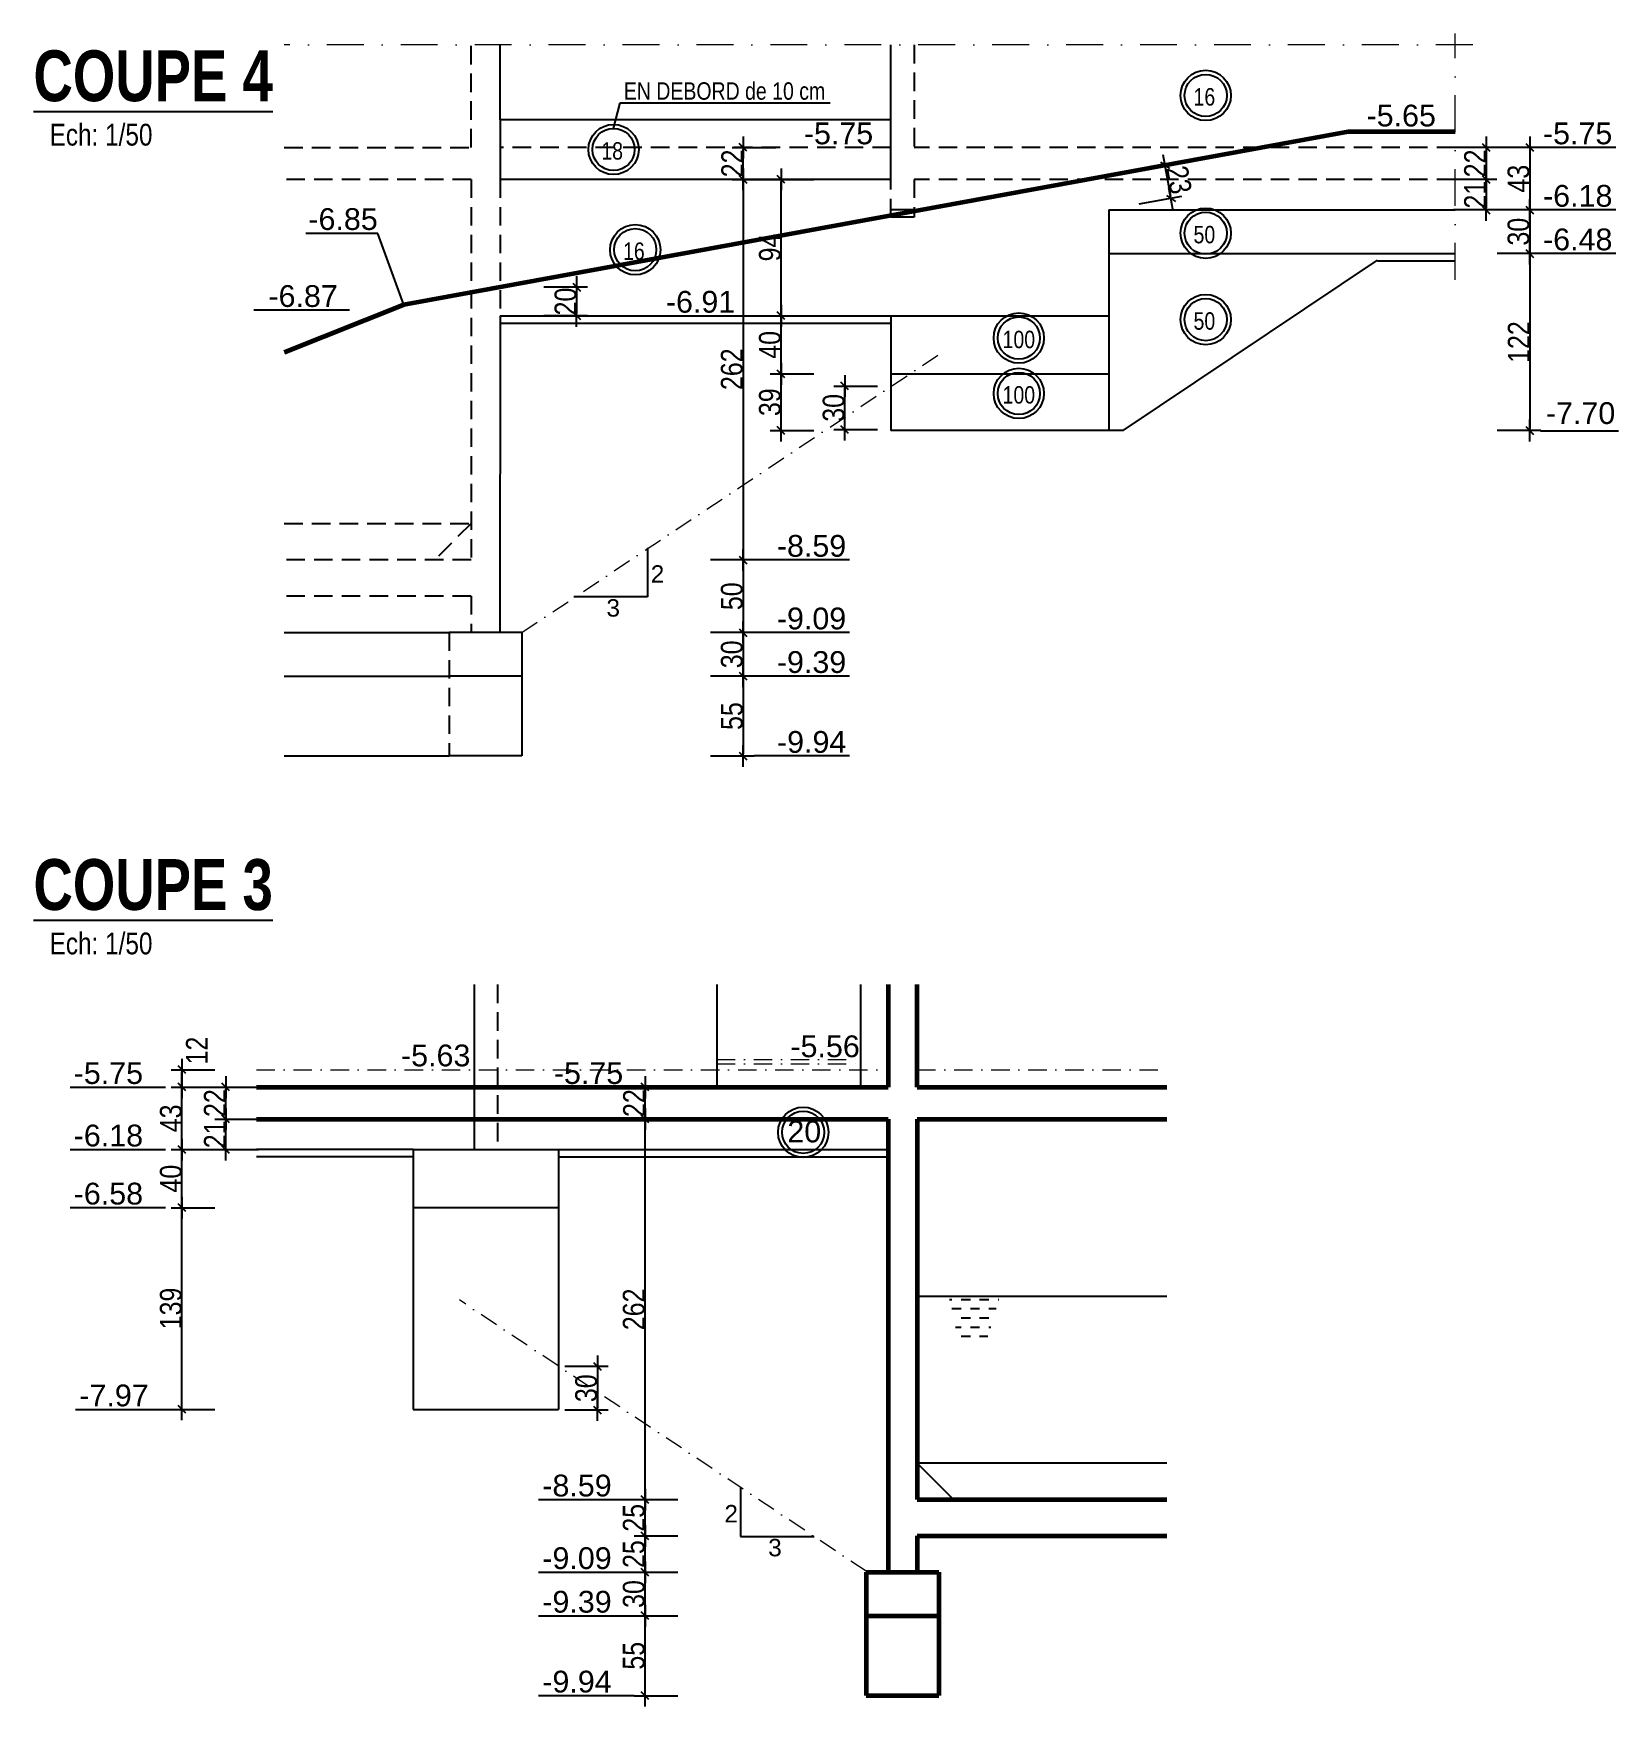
# Model space of a CAD drawing. Header units: centimetres. Extents: x 16433 to 114398, y -50094 to -12305.
# Drawn here: x 44512 to 45603, y -35105 to -33953 of the extents above; entities that cross this region are included whole.
import ezdxf
from ezdxf.enums import TextEntityAlignment as Align

# ---------------------------------------------------------------- set-up
doc = ezdxf.new("R2010")
doc.units = ezdxf.units.CM
doc.header["$LTSCALE"] = 0.5
doc.linetypes.add('CACHEX2', pattern=[19.05, 12.7, -6.35])
doc.linetypes.add('TIRETPTX2', pattern=[50.8, 25.4, -12.7, 0, -12.7])
doc.layers.get('DEFPOINTS').update_dxf_attribs({"linetype": 'CONTINUOUS'})
for name, color, linetype in [('01_cote_gen', 4, 'CONTINUOUS'), ('01_linteaux', 2, 'CONTINUOUS'), ('01_poch_BN', 9, 'CONTINUOUS'), ('01_texte', 230, 'CONTINUOUS'), ('AA_COTES', 2, 'CONTINUOUS')]:
    doc.layers.add(name, color=color, linetype=linetype)
doc.layers.add('01_murs_coup', color=5, linetype='CONTINUOUS', lineweight=60)
doc.layers.add('01_tram_axes', color=2, linetype='TIRETPTX2', lineweight=9)
doc.styles.add('ARIAL', font='arial.ttf')
doc.styles.add('impact', font='impact.ttf')
doc.styles.add('MATTE_TXT', font='arial.ttf')
doc.styles.add('STYLE2', font='ARIALN.TTF')
doc.dimstyles.new('JB50', dxfattribs={"dimscale": 0.1, "dimtxt": 150, "dimasz": 15, "dimexe": 0.1, "dimexo": 0.1, "dimgap": 0.09, "dimtad": 1, "dimdec": 1, "dimdsep": 46, "dimtxsty": 'STYLE2', "dimblk1": 'BOND_G', "dimblk2": 'BOND_D', "dimsah": 1, "dimcen": 1.5, "dimdle": 0.01, "dimse1": 1, "dimse2": 1, "dimclrd": 4, "dimclre": 2, "dimclrt": 6, "dimazin": 2, "dimtfac": 2.333333, "dimtdec": 1, "dimtix": 1, "dimtmove": 2, "dimatfit": 3, "dimldrblk": 'BOND_G', "dimfxl": 1, "dimtolj": 1, "dimtzin": 0, "dimarcsym": 0})

# ---------------------------------------------------------------- blocks, each defined once
blk = doc.blocks.new('BOND_G')
at = {"layer": 'AA_COTES', "color": 0}
for p, q in [((0, -5), (0, 15)), ((5, 0), (-5, 0)), ((1.77, 1.77), (-1.77, -1.77))]:
    blk.add_line(p, q, dxfattribs=at)
blk = doc.blocks.new('BOND_D')
at = {"layer": 'AA_COTES', "color": 0}
for p, q in [((5, 0), (-5, 0)), ((-1.77, -1.77), (1.77, 1.77)), ((0, 5), (0, -15))]:
    blk.add_line(p, q, dxfattribs=at)
blk = doc.blocks.new('*D3932')
at = {"layer": '01_cote_gen', "color": 4, "lineweight": -2, "transparency": 16777216}
blk.add_line((44933.2, -35010.8), (44933.2, -34988.8), dxfattribs=at)
at = {"layer": 'DEFPOINTS', "color": 0}
for p in [(44933.2, -34987.3), (44955.7, -34987.3), (44962.4, -35012.3)]:
    blk.add_point(p, dxfattribs=at)
at = {"layer": '01_cote_gen', "color": 4, "lineweight": -2, "transparency": 16777216, "xscale": 1.5, "yscale": 1.5, "zscale": 1.5}
for name, p, rotation in [('BOND_D', (44933.2, -34987.3), 90), ('BOND_G', (44933.2, -35012.3), 270)]:
    blk.add_blockref(name, p, dxfattribs=dict(at, rotation=rotation))
at = {"layer": '01_cote_gen', "color": 6, "transparency": 16777216, "insert": (44925.5, -34999.8), "char_height": 15, "attachment_point": 5, "rotation": 90, "style": 'STYLE2'}
blk.add_mtext('\\A1;25', dxfattribs=at)
blk = doc.blocks.new('*D3933')
at = {"layer": '01_cote_gen', "color": 4, "lineweight": -2, "transparency": 16777216}
blk.add_line((44933.2, -34985.8), (44933.2, -34963.8), dxfattribs=at)
at = {"layer": 'DEFPOINTS', "color": 0}
for p in [(44933.2, -34962.3), (44947.3, -34962.3), (44947.3, -34987.3)]:
    blk.add_point(p, dxfattribs=at)
at = {"layer": '01_cote_gen', "color": 4, "lineweight": -2, "transparency": 16777216, "xscale": 1.5, "yscale": 1.5, "zscale": 1.5}
for name, p, rotation in [('BOND_D', (44933.2, -34962.3), 90), ('BOND_G', (44933.2, -34987.3), 270)]:
    blk.add_blockref(name, p, dxfattribs=dict(at, rotation=rotation))
at = {"layer": '01_cote_gen', "color": 6, "transparency": 16777216, "insert": (44925.5, -34974.8), "char_height": 15, "attachment_point": 5, "rotation": 90, "style": 'STYLE2'}
blk.add_mtext('\\A1;25', dxfattribs=at)
blk = doc.blocks.new('*D3934')
at = {"layer": '01_cote_gen', "color": 4, "lineweight": -2, "transparency": 16777216}
blk.add_line((44933.2, -34960.8), (44933.2, -34701.8), dxfattribs=at)
at = {"layer": 'DEFPOINTS', "color": 0}
for p in [(44933.2, -34700.3), (44955.7, -34700.3), (44955.7, -34962.3)]:
    blk.add_point(p, dxfattribs=at)
at = {"layer": '01_cote_gen', "color": 4, "lineweight": -2, "transparency": 16777216, "xscale": 1.5, "yscale": 1.5, "zscale": 1.5}
for name, p, rotation in [('BOND_D', (44933.2, -34700.3), 90), ('BOND_G', (44933.2, -34962.3), 270)]:
    blk.add_blockref(name, p, dxfattribs=dict(at, rotation=rotation))
at = {"layer": '01_cote_gen', "color": 6, "transparency": 16777216, "insert": (44925.5, -34831.3), "char_height": 15, "attachment_point": 5, "rotation": 90, "style": 'STYLE2'}
blk.add_mtext('\\A1;262', dxfattribs=at)
blk = doc.blocks.new('*D3935')
at = {"layer": '01_cote_gen', "color": 4, "lineweight": -2, "transparency": 16777216}
blk.add_line((44933.2, -34698.8), (44933.2, -34679.8), dxfattribs=at)
at = {"layer": 'DEFPOINTS', "color": 0}
for p in [(44933.2, -34678.3), (45085.9, -34678.3), (45010.9, -34700.3)]:
    blk.add_point(p, dxfattribs=at)
at = {"layer": '01_cote_gen', "color": 4, "lineweight": -2, "transparency": 16777216, "xscale": 1.5, "yscale": 1.5, "zscale": 1.5}
for name, p, rotation in [('BOND_D', (44933.2, -34678.3), 90), ('BOND_G', (44933.2, -34700.3), 270)]:
    blk.add_blockref(name, p, dxfattribs=dict(at, rotation=rotation))
at = {"layer": '01_cote_gen', "color": 6, "transparency": 16777216, "insert": (44925.6, -34689.3), "char_height": 15, "attachment_point": 5, "rotation": 90, "style": 'STYLE2'}
blk.add_mtext('\\A1;22', dxfattribs=at)
blk = doc.blocks.new('*D3936')
at = {"layer": '01_cote_gen', "color": 4, "lineweight": -2, "transparency": 16777216}
blk.add_line((44933.2, -35095.8), (44933.2, -35043.8), dxfattribs=at)
at = {"layer": 'DEFPOINTS', "color": 0}
for p in [(44933.2, -35042.3), (44955.7, -35042.3), (44955.7, -35097.3)]:
    blk.add_point(p, dxfattribs=at)
at = {"layer": '01_cote_gen', "color": 4, "lineweight": -2, "transparency": 16777216, "xscale": 1.5, "yscale": 1.5, "zscale": 1.5}
for name, p, rotation in [('BOND_D', (44933.2, -35042.3), 90), ('BOND_G', (44933.2, -35097.3), 270)]:
    blk.add_blockref(name, p, dxfattribs=dict(at, rotation=rotation))
at = {"layer": '01_cote_gen', "color": 6, "transparency": 16777216, "insert": (44925.5, -35069.8), "char_height": 15, "attachment_point": 5, "rotation": 90, "style": 'STYLE2'}
blk.add_mtext('\\A1;55', dxfattribs=at)
blk = doc.blocks.new('*D3937')
at = {"layer": '01_cote_gen', "color": 4, "lineweight": -2, "transparency": 16777216}
blk.add_line((44933.2, -35040.8), (44933.2, -35013.8), dxfattribs=at)
at = {"layer": 'DEFPOINTS', "color": 0}
for p in [(44933.2, -35012.3), (44955.7, -35012.3), (44955.7, -35042.3)]:
    blk.add_point(p, dxfattribs=at)
at = {"layer": '01_cote_gen', "color": 4, "lineweight": -2, "transparency": 16777216, "xscale": 1.5, "yscale": 1.5, "zscale": 1.5}
for name, p, rotation in [('BOND_D', (44933.2, -35012.3), 90), ('BOND_G', (44933.2, -35042.3), 270)]:
    blk.add_blockref(name, p, dxfattribs=dict(at, rotation=rotation))
at = {"layer": '01_cote_gen', "color": 6, "transparency": 16777216, "insert": (44925.5, -35027.3), "char_height": 15, "attachment_point": 5, "rotation": 90, "style": 'STYLE2'}
blk.add_mtext('\\A1;30', dxfattribs=at)
blk = doc.blocks.new('*D3938')
at = {"layer": '01_cote_gen', "color": 4, "lineweight": -2, "transparency": 16777216}
blk.add_line((44900.4, -34872.1), (44900.4, -34899.1), dxfattribs=at)
at = {"layer": 'DEFPOINTS', "color": 0}
for p in [(44873.5, -34870.6), (44873.5, -34900.6), (44900.4, -34900.6)]:
    blk.add_point(p, dxfattribs=at)
at = {"layer": '01_cote_gen', "color": 4, "lineweight": -2, "transparency": 16777216, "xscale": 1.5, "yscale": 1.5, "zscale": 1.5}
for name, p, rotation in [('BOND_G', (44900.4, -34870.6), 90), ('BOND_D', (44900.4, -34900.6), 270)]:
    blk.add_blockref(name, p, dxfattribs=dict(at, rotation=rotation))
at = {"layer": '01_cote_gen', "color": 6, "transparency": 16777216, "insert": (44892.7, -34885.6), "char_height": 15, "attachment_point": 5, "rotation": 90, "style": 'STYLE2'}
blk.add_mtext('\\A1;30', dxfattribs=at)
blk = doc.blocks.new('*D3943')
at = {"layer": '01_cote_gen', "color": 4, "lineweight": -2, "transparency": 16777216}
blk.add_line((44644.5, -34719.8), (44644.5, -34701.8), dxfattribs=at)
at = {"layer": 'DEFPOINTS', "color": 0}
for p in [(44644.5, -34700.3), (44695.4, -34700.3), (44695.4, -34721.3)]:
    blk.add_point(p, dxfattribs=at)
at = {"layer": '01_cote_gen', "color": 4, "lineweight": -2, "transparency": 16777216, "xscale": 1.5, "yscale": 1.5, "zscale": 1.5}
for name, p, rotation in [('BOND_D', (44644.5, -34700.3), 90), ('BOND_G', (44644.5, -34721.3), 270)]:
    blk.add_blockref(name, p, dxfattribs=dict(at, rotation=rotation))
at = {"layer": '01_cote_gen', "color": 6, "transparency": 16777216, "insert": (44637, -34710.8), "char_height": 15, "attachment_point": 5, "rotation": 90, "style": 'STYLE2'}
blk.add_mtext('\\A1;21', dxfattribs=at)
blk = doc.blocks.new('*D3944')
at = {"layer": '01_cote_gen', "color": 4, "lineweight": -2, "transparency": 16777216}
blk.add_line((44644.5, -34698.8), (44644.5, -34679.8), dxfattribs=at)
at = {"layer": 'DEFPOINTS', "color": 0}
for p in [(44644.5, -34678.3), (44679.5, -34678.3), (44679.5, -34700.3)]:
    blk.add_point(p, dxfattribs=at)
at = {"layer": '01_cote_gen', "color": 4, "lineweight": -2, "transparency": 16777216, "xscale": 1.5, "yscale": 1.5, "zscale": 1.5}
for name, p, rotation in [('BOND_D', (44644.5, -34678.3), 90), ('BOND_G', (44644.5, -34700.3), 270)]:
    blk.add_blockref(name, p, dxfattribs=dict(at, rotation=rotation))
at = {"layer": '01_cote_gen', "color": 6, "transparency": 16777216, "insert": (44637, -34689.3), "char_height": 15, "attachment_point": 5, "rotation": 90, "style": 'STYLE2'}
blk.add_mtext('\\A1;22', dxfattribs=at)
blk = doc.blocks.new('*D3945')
at = {"layer": '01_cote_gen', "color": 4, "lineweight": -2, "transparency": 16777216}
blk.add_line((44614.4, -34719.8), (44614.4, -34679.8), dxfattribs=at)
at = {"layer": 'DEFPOINTS', "color": 0}
for p in [(44614.4, -34678.3), (44691.3, -34678.3), (44691.3, -34721.3)]:
    blk.add_point(p, dxfattribs=at)
at = {"layer": '01_cote_gen', "color": 4, "lineweight": -2, "transparency": 16777216, "xscale": 1.5, "yscale": 1.5, "zscale": 1.5}
for name, p, rotation in [('BOND_D', (44614.4, -34678.3), 90), ('BOND_G', (44614.4, -34721.3), 270)]:
    blk.add_blockref(name, p, dxfattribs=dict(at, rotation=rotation))
at = {"layer": '01_cote_gen', "color": 6, "transparency": 16777216, "insert": (44606.8, -34699.8), "char_height": 15, "attachment_point": 5, "rotation": 90, "style": 'STYLE2'}
blk.add_mtext('\\A1;43', dxfattribs=at)
blk = doc.blocks.new('*D3946')
at = {"layer": '01_cote_gen', "color": 4, "lineweight": -2, "transparency": 16777216}
blk.add_line((44614.4, -34759.8), (44614.4, -34722.8), dxfattribs=at)
at = {"layer": 'DEFPOINTS', "color": 0}
for p in [(44614.4, -34721.3), (44773.5, -34721.3), (44773.5, -34761.3)]:
    blk.add_point(p, dxfattribs=at)
at = {"layer": '01_cote_gen', "color": 4, "lineweight": -2, "transparency": 16777216, "xscale": 1.5, "yscale": 1.5, "zscale": 1.5}
for name, p, rotation in [('BOND_D', (44614.4, -34721.3), 90), ('BOND_G', (44614.4, -34761.3), 270)]:
    blk.add_blockref(name, p, dxfattribs=dict(at, rotation=rotation))
at = {"layer": '01_cote_gen', "color": 6, "transparency": 16777216, "insert": (44606.8, -34741.3), "char_height": 15, "attachment_point": 5, "rotation": 90, "style": 'STYLE2'}
blk.add_mtext('\\A1;40', dxfattribs=at)
blk = doc.blocks.new('*D3947')
at = {"layer": '01_cote_gen', "color": 4, "lineweight": -2, "transparency": 16777216}
blk.add_line((44614.4, -34898.7), (44614.4, -34762.8), dxfattribs=at)
at = {"layer": 'DEFPOINTS', "color": 0}
for p in [(44614.4, -34761.3), (44773.5, -34761.3), (44773.5, -34900.2)]:
    blk.add_point(p, dxfattribs=at)
at = {"layer": '01_cote_gen', "color": 4, "lineweight": -2, "transparency": 16777216, "xscale": 1.5, "yscale": 1.5, "zscale": 1.5}
for name, p, rotation in [('BOND_D', (44614.4, -34761.3), 90), ('BOND_G', (44614.4, -34900.2), 270)]:
    blk.add_blockref(name, p, dxfattribs=dict(at, rotation=rotation))
at = {"layer": '01_cote_gen', "color": 6, "transparency": 16777216, "insert": (44606.8, -34830.7), "char_height": 15, "attachment_point": 5, "rotation": 90, "style": 'STYLE2'}
blk.add_mtext('\\A1;139', dxfattribs=at)
blk = doc.blocks.new('*D3948')
at = {"layer": '01_cote_gen', "color": 4, "lineweight": -2, "transparency": 16777216}
blk.add_line((44614.4, -34676.8), (44614.4, -34667.8), dxfattribs=at)
at = {"layer": 'DEFPOINTS', "color": 0}
for p in [(44614.4, -34666.3), (44668.1, -34666.3), (44656.9, -34678.3)]:
    blk.add_point(p, dxfattribs=at)
at = {"layer": '01_cote_gen', "color": 4, "lineweight": -2, "transparency": 16777216, "xscale": 1.5, "yscale": 1.5, "zscale": 1.5}
for name, p, rotation in [('BOND_D', (44614.4, -34666.3), 90), ('BOND_G', (44614.4, -34678.3), 270)]:
    blk.add_blockref(name, p, dxfattribs=dict(at, rotation=rotation))
at = {"layer": '01_cote_gen', "color": 6, "transparency": 16777216, "insert": (44624.6, -34653.1), "char_height": 15, "attachment_point": 5, "rotation": 90, "style": 'STYLE2'}
blk.add_mtext('\\A1;12', dxfattribs=at)
blk = doc.blocks.new('*D3965')
at = {"layer": '01_cote_gen', "color": 4, "lineweight": -2, "transparency": 16777216}
blk.add_line((45000.7, -34051.8), (45000.7, -34032.8), dxfattribs=at)
at = {"layer": 'DEFPOINTS', "color": 0}
for p in [(44848, -34031.3), (45000.7, -34031.3), (44923, -34053.3)]:
    blk.add_point(p, dxfattribs=at)
at = {"layer": '01_cote_gen', "color": 4, "lineweight": -2, "transparency": 16777216, "xscale": 1.5, "yscale": 1.5, "zscale": 1.5}
for name, p, rotation in [('BOND_D', (45000.7, -34031.3), 90), ('BOND_G', (45000.7, -34053.3), 270)]:
    blk.add_blockref(name, p, dxfattribs=dict(at, rotation=rotation))
at = {"layer": '01_cote_gen', "color": 6, "transparency": 16777216, "insert": (44993.2, -34042.3), "char_height": 15, "attachment_point": 5, "rotation": 90, "style": 'STYLE2'}
blk.add_mtext('\\A1;22', dxfattribs=at)
blk = doc.blocks.new('*D3966')
at = {"layer": '01_cote_gen', "color": 4, "lineweight": -2, "transparency": 16777216}
blk.add_line((45000.7, -34316.8), (45000.7, -34363.8), dxfattribs=at)
at = {"layer": 'DEFPOINTS', "color": 0}
for p in [(45015.4, -34315.3), (45000.7, -34365.3), (45008.2, -34365.3)]:
    blk.add_point(p, dxfattribs=at)
at = {"layer": '01_cote_gen', "color": 4, "lineweight": -2, "transparency": 16777216, "xscale": 1.5, "yscale": 1.5, "zscale": 1.5}
for name, p, rotation in [('BOND_G', (45000.7, -34315.3), 90), ('BOND_D', (45000.7, -34365.3), 270)]:
    blk.add_blockref(name, p, dxfattribs=dict(at, rotation=rotation))
at = {"layer": '01_cote_gen', "color": 6, "transparency": 16777216, "insert": (44993, -34340.3), "char_height": 15, "attachment_point": 5, "rotation": 90, "style": 'STYLE2'}
blk.add_mtext('\\A1;50', dxfattribs=at)
blk = doc.blocks.new('*D3967')
at = {"layer": '01_cote_gen', "color": 4, "lineweight": -2, "transparency": 16777216}
blk.add_line((45000.7, -34366.8), (45000.7, -34393.8), dxfattribs=at)
at = {"layer": 'DEFPOINTS', "color": 0}
for p in [(45008.2, -34365.3), (45000.7, -34395.3), (45008.2, -34395.3)]:
    blk.add_point(p, dxfattribs=at)
at = {"layer": '01_cote_gen', "color": 4, "lineweight": -2, "transparency": 16777216, "xscale": 1.5, "yscale": 1.5, "zscale": 1.5}
for name, p, rotation in [('BOND_G', (45000.7, -34365.3), 90), ('BOND_D', (45000.7, -34395.3), 270)]:
    blk.add_blockref(name, p, dxfattribs=dict(at, rotation=rotation))
at = {"layer": '01_cote_gen', "color": 6, "transparency": 16777216, "insert": (44993, -34380.3), "char_height": 15, "attachment_point": 5, "rotation": 90, "style": 'STYLE2'}
blk.add_mtext('\\A1;30', dxfattribs=at)
blk = doc.blocks.new('*D3968')
at = {"layer": '01_cote_gen', "color": 4, "lineweight": -2, "transparency": 16777216}
blk.add_line((45000.7, -34396.8), (45000.7, -34448.8), dxfattribs=at)
at = {"layer": 'DEFPOINTS', "color": 0}
for p in [(45008.2, -34395.3), (45000.7, -34450.3), (45008.2, -34450.3)]:
    blk.add_point(p, dxfattribs=at)
at = {"layer": '01_cote_gen', "color": 4, "lineweight": -2, "transparency": 16777216, "xscale": 1.5, "yscale": 1.5, "zscale": 1.5}
for name, p, rotation in [('BOND_G', (45000.7, -34395.3), 90), ('BOND_D', (45000.7, -34450.3), 270)]:
    blk.add_blockref(name, p, dxfattribs=dict(at, rotation=rotation))
at = {"layer": '01_cote_gen', "color": 6, "transparency": 16777216, "insert": (44993.1, -34422.8), "char_height": 15, "attachment_point": 5, "rotation": 90, "style": 'STYLE2'}
blk.add_mtext('\\A1;55', dxfattribs=at)
blk = doc.blocks.new('*D3969')
at = {"layer": '01_cote_gen', "color": 4, "lineweight": -2, "transparency": 16777216}
blk.add_line((45000.7, -34054.8), (45000.7, -34313.8), dxfattribs=at)
at = {"layer": 'DEFPOINTS', "color": 0}
for p in [(44969.4, -34053.3), (44985.6, -34315.3), (45000.7, -34315.3)]:
    blk.add_point(p, dxfattribs=at)
at = {"layer": '01_cote_gen', "color": 4, "lineweight": -2, "transparency": 16777216, "xscale": 1.5, "yscale": 1.5, "zscale": 1.5}
for name, p, rotation in [('BOND_G', (45000.7, -34053.3), 90), ('BOND_D', (45000.7, -34315.3), 270)]:
    blk.add_blockref(name, p, dxfattribs=dict(at, rotation=rotation))
at = {"layer": '01_cote_gen', "color": 6, "transparency": 16777216, "insert": (44993, -34184), "char_height": 15, "attachment_point": 5, "rotation": 90, "style": 'STYLE2'}
blk.add_mtext('\\A1;262', dxfattribs=at)
blk = doc.blocks.new('*D3970')
at = {"layer": '01_cote_gen', "color": 4, "lineweight": -2, "transparency": 16777216}
blk.add_line((45542.3, -34032.8), (45542.3, -34072.8), dxfattribs=at)
at = {"layer": 'DEFPOINTS', "color": 0}
for p in [(45553.6, -34031.3), (45542.3, -34074.3), (45553.6, -34074.3)]:
    blk.add_point(p, dxfattribs=at)
at = {"layer": '01_cote_gen', "color": 4, "lineweight": -2, "transparency": 16777216, "xscale": 1.5, "yscale": 1.5, "zscale": 1.5}
for name, p, rotation in [('BOND_G', (45542.3, -34031.3), 90), ('BOND_D', (45542.3, -34074.3), 270)]:
    blk.add_blockref(name, p, dxfattribs=dict(at, rotation=rotation))
at = {"layer": '01_cote_gen', "color": 6, "transparency": 16777216, "insert": (45534.6, -34052.8), "char_height": 15, "attachment_point": 5, "rotation": 90, "style": 'STYLE2'}
blk.add_mtext('\\A1;43', dxfattribs=at)
blk = doc.blocks.new('*D3971')
at = {"layer": '01_cote_gen', "color": 4, "lineweight": -2, "transparency": 16777216}
blk.add_line((45542.3, -34075.8), (45542.3, -34102.8), dxfattribs=at)
at = {"layer": 'DEFPOINTS', "color": 0}
for p in [(45553.6, -34074.3), (45542.3, -34104.3), (45553.6, -34104.3)]:
    blk.add_point(p, dxfattribs=at)
at = {"layer": '01_cote_gen', "color": 4, "lineweight": -2, "transparency": 16777216, "xscale": 1.5, "yscale": 1.5, "zscale": 1.5}
for name, p, rotation in [('BOND_G', (45542.3, -34074.3), 90), ('BOND_D', (45542.3, -34104.3), 270)]:
    blk.add_blockref(name, p, dxfattribs=dict(at, rotation=rotation))
at = {"layer": '01_cote_gen', "color": 6, "transparency": 16777216, "insert": (45534.6, -34089.3), "char_height": 15, "attachment_point": 5, "rotation": 90, "style": 'STYLE2'}
blk.add_mtext('\\A1;30', dxfattribs=at)
blk = doc.blocks.new('*D3972')
at = {"layer": '01_cote_gen', "color": 4, "lineweight": -2, "transparency": 16777216}
blk.add_line((45512.2, -34032.8), (45512.2, -34051.8), dxfattribs=at)
at = {"layer": 'DEFPOINTS', "color": 0}
for p in [(45519.8, -34031.3), (45491, -34053.3), (45512.2, -34053.3)]:
    blk.add_point(p, dxfattribs=at)
at = {"layer": '01_cote_gen', "color": 4, "lineweight": -2, "transparency": 16777216, "xscale": 1.5, "yscale": 1.5, "zscale": 1.5}
for name, p, rotation in [('BOND_G', (45512.2, -34031.3), 90), ('BOND_D', (45512.2, -34053.3), 270)]:
    blk.add_blockref(name, p, dxfattribs=dict(at, rotation=rotation))
at = {"layer": '01_cote_gen', "color": 6, "transparency": 16777216, "insert": (45504.6, -34042.3), "char_height": 15, "attachment_point": 5, "rotation": 90, "style": 'STYLE2'}
blk.add_mtext('\\A1;22', dxfattribs=at)
blk = doc.blocks.new('*D3973')
at = {"layer": '01_cote_gen', "color": 4, "lineweight": -2, "transparency": 16777216}
blk.add_line((45512.2, -34054.8), (45512.2, -34072.8), dxfattribs=at)
at = {"layer": 'DEFPOINTS', "color": 0}
for p in [(45517.5, -34053.3), (45512.2, -34074.3), (45519.8, -34074.3)]:
    blk.add_point(p, dxfattribs=at)
at = {"layer": '01_cote_gen', "color": 4, "lineweight": -2, "transparency": 16777216, "xscale": 1.5, "yscale": 1.5, "zscale": 1.5}
for name, p, rotation in [('BOND_G', (45512.2, -34053.3), 90), ('BOND_D', (45512.2, -34074.3), 270)]:
    blk.add_blockref(name, p, dxfattribs=dict(at, rotation=rotation))
at = {"layer": '01_cote_gen', "color": 6, "transparency": 16777216, "insert": (45504.6, -34063.8), "char_height": 15, "attachment_point": 5, "rotation": 90, "style": 'STYLE2'}
blk.add_mtext('\\A1;21', dxfattribs=at)
blk = doc.blocks.new('*D3974')
at = {"layer": '01_cote_gen', "color": 4, "lineweight": -2, "transparency": 16777216}
blk.add_line((45070.7, -34224.1), (45070.7, -34197.1), dxfattribs=at)
at = {"layer": 'DEFPOINTS', "color": 0}
for p in [(45070.7, -34195.6), (45102.4, -34195.6), (45102.4, -34225.6)]:
    blk.add_point(p, dxfattribs=at)
at = {"layer": '01_cote_gen', "color": 4, "lineweight": -2, "transparency": 16777216, "xscale": 1.5, "yscale": 1.5, "zscale": 1.5}
for name, p, rotation in [('BOND_D', (45070.7, -34195.6), 90), ('BOND_G', (45070.7, -34225.6), 270)]:
    blk.add_blockref(name, p, dxfattribs=dict(at, rotation=rotation))
at = {"layer": '01_cote_gen', "color": 6, "transparency": 16777216, "insert": (45063.1, -34210.6), "char_height": 15, "attachment_point": 5, "rotation": 90, "style": 'STYLE2'}
blk.add_mtext('\\A1;30', dxfattribs=at)
blk = doc.blocks.new('*D3975')
at = {"layer": '01_cote_gen', "color": 4, "lineweight": -2, "transparency": 16777216}
blk.add_line((45542.3, -34105.8), (45542.3, -34224.7), dxfattribs=at)
at = {"layer": 'DEFPOINTS', "color": 0}
for p in [(45280.4, -34104.3), (45252.4, -34226.2), (45542.3, -34226.2)]:
    blk.add_point(p, dxfattribs=at)
at = {"layer": '01_cote_gen', "color": 4, "lineweight": -2, "transparency": 16777216, "xscale": 1.5, "yscale": 1.5, "zscale": 1.5}
for name, p, rotation in [('BOND_G', (45542.3, -34104.3), 90), ('BOND_D', (45542.3, -34226.2), 270)]:
    blk.add_blockref(name, p, dxfattribs=dict(at, rotation=rotation))
at = {"layer": '01_cote_gen', "color": 6, "transparency": 16777216, "insert": (45534.7, -34165.3), "char_height": 15, "attachment_point": 5, "rotation": 90, "style": 'STYLE2'}
blk.add_mtext('\\A1;122', dxfattribs=at)
blk = doc.blocks.new('*D3976')
at = {"layer": '01_cote_gen', "color": 4, "lineweight": -2, "transparency": 16777216}
blk.add_line((45026.8, -34145.7), (45026.8, -34054.8), dxfattribs=at)
at = {"layer": 'DEFPOINTS', "color": 0}
for p in [(45026.8, -34053.3), (45044.9, -34053.3), (45044.9, -34147.2)]:
    blk.add_point(p, dxfattribs=at)
at = {"layer": '01_cote_gen', "color": 4, "lineweight": -2, "transparency": 16777216, "xscale": 1.5, "yscale": 1.5, "zscale": 1.5}
for name, p, rotation in [('BOND_D', (45026.8, -34053.3), 90), ('BOND_G', (45026.8, -34147.2), 270)]:
    blk.add_blockref(name, p, dxfattribs=dict(at, rotation=rotation))
at = {"layer": '01_cote_gen', "color": 6, "transparency": 16777216, "insert": (45019.2, -34100.2), "char_height": 15, "attachment_point": 5, "rotation": 90, "style": 'STYLE2'}
blk.add_mtext('\\A1;94', dxfattribs=at)
blk = doc.blocks.new('*D3977')
at = {"layer": '01_cote_gen', "color": 4, "lineweight": -2, "transparency": 16777216}
blk.add_line((45026.8, -34185.7), (45026.8, -34148.7), dxfattribs=at)
at = {"layer": 'DEFPOINTS', "color": 0}
for p in [(45026.8, -34147.2), (45124.5, -34147.2), (45124.5, -34187.2)]:
    blk.add_point(p, dxfattribs=at)
at = {"layer": '01_cote_gen', "color": 4, "lineweight": -2, "transparency": 16777216, "xscale": 1.5, "yscale": 1.5, "zscale": 1.5}
for name, p, rotation in [('BOND_D', (45026.8, -34147.2), 90), ('BOND_G', (45026.8, -34187.2), 270)]:
    blk.add_blockref(name, p, dxfattribs=dict(at, rotation=rotation))
at = {"layer": '01_cote_gen', "color": 6, "transparency": 16777216, "insert": (45019.2, -34167.2), "char_height": 15, "attachment_point": 5, "rotation": 90, "style": 'STYLE2'}
blk.add_mtext('\\A1;40', dxfattribs=at)
blk = doc.blocks.new('*D3978')
at = {"layer": '01_cote_gen', "color": 4, "lineweight": -2, "transparency": 16777216}
blk.add_line((45026.8, -34224.7), (45026.8, -34188.7), dxfattribs=at)
at = {"layer": 'DEFPOINTS', "color": 0}
for p in [(45026.8, -34187.2), (45125.3, -34187.2), (45127.1, -34226.2)]:
    blk.add_point(p, dxfattribs=at)
at = {"layer": '01_cote_gen', "color": 4, "lineweight": -2, "transparency": 16777216, "xscale": 1.5, "yscale": 1.5, "zscale": 1.5}
for name, p, rotation in [('BOND_D', (45026.8, -34187.2), 90), ('BOND_G', (45026.8, -34226.2), 270)]:
    blk.add_blockref(name, p, dxfattribs=dict(at, rotation=rotation))
at = {"layer": '01_cote_gen', "color": 6, "transparency": 16777216, "insert": (45019.2, -34206.7), "char_height": 15, "attachment_point": 5, "rotation": 90, "style": 'STYLE2'}
blk.add_mtext('\\A1;39', dxfattribs=at)
blk = doc.blocks.new('*D3979')
at = {"layer": '01_cote_gen', "color": 4, "lineweight": -2, "transparency": 16777216}
blk.add_line((45291.3, -34045.1), (45295, -34064.9), dxfattribs=at)
at = {"layer": 'DEFPOINTS', "color": 0}
for p in [(45248.2, -34051.5), (45252.4, -34074.3), (45295.2, -34066.4)]:
    blk.add_point(p, dxfattribs=at)
at = {"layer": '01_cote_gen', "color": 4, "lineweight": -2, "transparency": 16777216, "xscale": 1.5, "yscale": 1.5, "zscale": 1.5}
for name, p, rotation in [('BOND_G', (45291.1, -34043.6), 100.3926974055338), ('BOND_D', (45295.2, -34066.4), 280.3926974055338)]:
    blk.add_blockref(name, p, dxfattribs=dict(at, rotation=rotation))
at = {"layer": '01_cote_gen', "color": 6, "transparency": 16777216, "insert": (45300.7, -34053.6), "char_height": 15, "attachment_point": 5, "rotation": 280.3927, "style": 'STYLE2'}
blk.add_mtext('\\A1;23', dxfattribs=at)
blk = doc.blocks.new('*D3980')
at = {"layer": '01_poch_BN', "color": 4, "lineweight": -2, "ltscale": 2, "transparency": 16777216}
blk.add_line((44886.1, -34129), (44886.1, -34145.7), dxfattribs=at)
at = {"layer": 'DEFPOINTS', "color": 0, "ltscale": 2}
for p in [(44833.4, -34127.5), (44842.6, -34147.2), (44886.1, -34147.2)]:
    blk.add_point(p, dxfattribs=at)
at = {"layer": '01_poch_BN', "color": 4, "lineweight": -2, "ltscale": 2, "transparency": 16777216, "xscale": 1.5, "yscale": 1.5, "zscale": 1.5}
for name, p, rotation in [('BOND_G', (44886.1, -34127.5), 90), ('BOND_D', (44886.1, -34147.2), 270)]:
    blk.add_blockref(name, p, dxfattribs=dict(at, rotation=rotation))
at = {"layer": '01_poch_BN', "color": 6, "ltscale": 2, "transparency": 16777216, "insert": (44878.5, -34137.4), "char_height": 15, "attachment_point": 5, "rotation": 90, "style": 'STYLE2'}
blk.add_mtext('\\A1;20', dxfattribs=at)

msp = doc.modelspace()

# ---------------------------------------------------------------- hatches: boundary and pattern name
at = {"layer": '01_linteaux'}
h = msp.add_hatch(dxfattribs=at)
h.set_pattern_fill('DASH', color=256, scale=2)
h.set_pattern_definition([(0, (6701.584, -17558.825), (6.35, 6.35), [6.35, -6.35])])
h.paths.add_polyline_path([(45177.5, -34822.269), (45142.412, -34822.269), (45148.26, -34850.411), (45169.103, -34850.411)])

# ---------------------------------------------------------------- linework, layer by layer
at = {"layer": '01_linteaux', "linetype": 'CACHEX2', "ltscale": 2}
for p, q in [((44813.376, -34031.271), (44813.376, -33960.694)), ((45118.376, -33960.694), (45118.376, -34031.271)), ((44684.807, -34031.271), (44813.376, -34031.271)), ((45102.376, -34031.271), (44833.376, -34031.271)), ((45491.016, -34031.271), (45118.376, -34031.271)), ((44813.376, -34053.271), (44684.807, -34053.271)), ((44813.376, -34053.271), (44813.376, -34315.271)), ((44833.376, -34053.271), (44833.376, -34147.229)), ((45102.376, -34079.271), (45102.376, -34053.271)), ((45491.016, -34053.271), (45118.376, -34053.271)), ((45118.376, -34053.271), (45118.376, -34079.271)), ((44684.807, -34290.271), (44813.376, -34290.271)), ((44813.376, -34290.271), (44788.376, -34315.271)), ((44813.376, -34315.271), (44684.807, -34315.271)), ((44813.376, -34340.271), (44684.807, -34340.271)), ((44813.376, -34340.271), (44813.376, -34365.271)), ((44798.376, -34365.271), (44798.376, -34450.271)), ((44831.523, -34607.692), (44831.523, -34721.269))]:
    msp.add_line(p, q, dxfattribs=at)
at = {"layer": '01_linteaux'}
for p, q in [((44833.376, -34012.271), (44833.376, -33960.694)), ((45102.376, -34053.271), (45102.376, -33960.694)), ((45102.376, -34012.271), (44833.376, -34012.271)), ((44833.389, -34012.271), (44833.376, -34053.271)), ((45102.376, -34053.271), (44833.376, -34053.271)), ((45118.376, -34074.271), (45102.376, -34074.271)), ((45252.376, -34074.271), (45252.376, -34226.238)), ((45252.376, -34074.271), (45491.016, -34074.271)), ((45118.376, -34079.271), (45102.376, -34079.271)), ((45252.376, -34104.271), (45491.016, -34104.271)), ((45262.376, -34226.238), (45437.376, -34108.971)), ((45437.376, -34109.271), (45491.016, -34109.271)), ((44833.345, -34147.229), (44833.275, -34365.271)), ((44833.344, -34152.229), (45102.376, -34152.229)), ((44833.345, -34147.229), (45102.376, -34147.229)), ((45102.376, -34147.229), (45102.376, -34226.238)), ((45102.376, -34147.229), (45252.376, -34147.229)), ((45102.376, -34187.229), (45252.376, -34187.229)), ((45262.376, -34226.238), (45102.376, -34226.238)), ((44684.807, -34365.271), (44798.376, -34365.271)), ((44848.376, -34365.271), (44798.376, -34365.271)), ((44848.376, -34365.271), (44848.376, -34450.271)), ((44684.807, -34395.271), (44798.376, -34395.271)), ((44848.376, -34395.271), (44798.376, -34395.271)), ((44684.807, -34450.271), (44798.376, -34450.271)), ((44848.376, -34450.271), (44798.376, -34450.271)), ((44815.523, -34607.692), (44815.523, -34721.269)), ((44982.523, -34607.692), (44982.523, -34678.269)), ((45081.523, -34607.692), (45081.523, -34678.269)), ((44773.523, -34721.269), (44665.696, -34721.269)), ((44773.523, -34726.269), (44665.696, -34726.269)), ((44773.523, -34721.269), (44873.523, -34721.269)), ((44773.523, -34721.269), (44773.523, -34900.227)), ((44873.523, -34721.269), (45100.523, -34721.19)), ((44873.523, -34721.269), (44873.523, -34900.227)), ((44873.525, -34726.269), (45100.525, -34726.19)), ((44773.523, -34761.269), (44873.523, -34761.269)), ((45120.523, -34822.269), (45292.505, -34822.269)), ((45169.103, -34850.411), (45169.103, -34850.411)), ((44773.523, -34900.227), (44873.523, -34900.227)), ((45120.523, -34937.269), (45145.523, -34962.269)), ((45292.505, -34937.269), (45120.523, -34937.269))]:
    msp.add_line(p, q, dxfattribs=at)
at = {"layer": '01_murs_coup'}
for p, q in [((45100.523, -34607.692), (45100.523, -34678.269)), ((45120.523, -34678.269), (45120.523, -34607.692)), ((44665.696, -34678.269), (45100.523, -34678.269)), ((45120.523, -34678.269), (45292.505, -34678.269)), ((44665.696, -34700.269), (45100.523, -34700.269)), ((45100.523, -34700.269), (45100.523, -35012.269)), ((45120.523, -34700.269), (45292.505, -34700.269)), ((45120.523, -34700.269), (45120.523, -34962.269)), ((45120.523, -34962.269), (45292.505, -34962.269)), ((45120.523, -34987.269), (45292.505, -34987.269)), ((45120.523, -34987.269), (45120.523, -35012.269)), ((45085.523, -35012.269), (45135.523, -35012.269)), ((45085.523, -35012.269), (45085.523, -35097.269)), ((45135.523, -35012.269), (45135.523, -35097.269)), ((45085.523, -35042.269), (45135.523, -35042.269)), ((45085.523, -35097.269), (45135.523, -35097.269))]:
    msp.add_line(p, q, dxfattribs=at)
msp.add_lwpolyline([(45491.016, -34020.461), (45417.197, -34020.454), (44767.146, -34139.676), (44684.807, -34172.515)], dxfattribs=at)
at = {"layer": '01_texte'}
for p, q in [((44911.492, -34018.174), (44916.063, -34000.51)), ((44916.063, -34000.51), (45060.568, -34000.51)), ((45601.479, -34031.271), (45549.763, -34031.271)), ((45601.479, -34074.271), (45549.763, -34074.271)), ((44749.239, -34090.5), (44699.739, -34090.5)), ((44767.146, -34139.676), (44749.239, -34090.5)), ((45601.479, -34104.271), (45549.763, -34104.271)), ((44729.69, -34143.271), (44663.919, -34143.271)), ((45603.395, -34226.538), (45549.763, -34226.538)), ((44934.991, -34306.885), (44934.991, -34340.724)), ((45073.983, -34315.271), (45008.212, -34315.271)), ((44934.991, -34340.724), (44884.233, -34340.724)), ((45073.983, -34365.271), (45008.212, -34365.271)), ((45073.983, -34395.271), (45008.212, -34395.271)), ((45073.983, -34450.271), (45008.212, -34450.271)), ((44537.308, -34678.269), (44603.078, -34678.269)), ((44537.308, -34721.269), (44603.078, -34721.269)), ((44537.308, -34761.269), (44603.078, -34761.269)), ((44541.178, -34900.227), (44606.949, -34900.227)), ((44998.907, -34953.883), (44998.907, -34987.722)), ((44859.916, -34962.269), (44925.686, -34962.269)), ((44998.907, -34987.722), (45049.665, -34987.722)), ((44859.916, -35012.269), (44925.686, -35012.269)), ((44859.916, -35042.269), (44925.686, -35042.269)), ((44859.916, -35097.269), (44925.686, -35097.269))]:
    msp.add_line(p, q, dxfattribs=at)
for centre, radius in [((45319.188, -33995.495), 17.309), ((45319.188, -33995.495), 14.533), ((44911.492, -34032.707), 17.309), ((44911.492, -34032.707), 14.533), ((45319.188, -34090.336), 17.309), ((44926.427, -34101.727), 17.309), ((45319.188, -34090.336), 14.533), ((44926.427, -34101.727), 14.533), ((45319.188, -34149.818), 17.309), ((45319.188, -34149.818), 14.533), ((45190.525, -34162.532), 17.309), ((45190.525, -34162.532), 14.533), ((45190.525, -34200.689), 17.309), ((45190.525, -34200.689), 14.533), ((45042.079, -34709.379), 17.309), ((45042.079, -34709.379), 14.533)]:
    msp.add_circle(centre, radius, dxfattribs=at)
at = {"layer": '01_tram_axes', "ltscale": 2}
for p, q in [((45491.016, -34122.466), (45491.016, -33952.814)), ((45503.008, -33960.694), (44684.807, -33960.694))]:
    msp.add_line(p, q, dxfattribs=at)
at = {"layer": '01_tram_axes'}
for p, q in [((44848.376, -34365.271), (45138.079, -34172.135)), ((44982.523, -34659.269), (45081.523, -34659.269)), ((44982.523, -34662.269), (45081.523, -34662.269)), ((44665.696, -34666.269), (45100.523, -34666.269)), ((45120.523, -34666.269), (45292.505, -34666.269)), ((45085.523, -35011.627), (44805.336, -34824.836))]:
    msp.add_line(p, q, dxfattribs=at)

# ---------------------------------------------------------------- texts
at = {"layer": '01_texte', "style": 'impact'}
for s, p in [('%%UCOUPE 4', (44594.547, -34009.953)), ('%%UCOUPE 3', (44594.547, -34566.81))]:
    msp.add_text(s, height=35, dxfattribs=at).set_placement(p, align=Align.BOTTOM_CENTER)
at = {"layer": '01_texte', "style": 'ARIAL', "width": 0.8}
for s, p in [('EN DEBORD de 10 cm', (44918.609, -33998.435)), ('16', (45310.806, -34002.453)), ('18', (44903.11, -34039.665)), ('50', (45310.806, -34097.294)), ('16', (44918.045, -34108.685)), ('50', (45310.806, -34156.776)), ('100', (45179.344, -34169.49)), ('100', (45179.344, -34207.647))]:
    msp.add_text(s, height=12, dxfattribs=at).set_placement(p)
at = {"layer": '01_texte', "style": 'ARIAL'}
for s, height, p in [('-5.65', 15, (45429.91, -34016.84)), ('-5.75', 15, (45042.503, -34029.111)), ('-5.75', 15, (45551.347, -34029.111)), ('-6.18', 15, (45551.429, -34072.111)), ('-6.85', 15, (44701.41, -34088.111)), ('-6.48', 15, (45551.429, -34102.111)), ('-6.87', 15, (44673.91, -34141.111)), ('-6.91', 15, (44947.528, -34145.069)), ('-7.70', 15, (45553.386, -34221.707)), ('-8.59', 15, (45023.933, -34313.111)), ('2', 12, (44937.125, -34330.982)), ('3', 12, (44906.642, -34354.327)), ('-9.09', 15, (45023.933, -34363.111)), ('-9.39', 15, (45023.933, -34393.111)), ('-9.94', 15, (45024.025, -34448.111)), ('-5.63', 15, (44765.186, -34663.971)), ('-5.56', 15, (45033.273, -34657.688)), ('-5.75', 15, (44539.851, -34676.109)), ('-5.75', 15, (44870.4, -34676.109)), ('-6.18', 15, (44539.851, -34719.109)), ('20', 15, (45031.162, -34716.337)), ('-6.58', 15, (44539.851, -34759.109)), ('-7.97', 15, (44543.722, -34898.067)), ('-8.59', 15, (44862.459, -34960.109)), ('2', 12, (44987.843, -34977.98)), ('-9.09', 15, (44862.459, -35010.109)), ('3', 12, (45017.99, -35001.325)), ('-9.39', 15, (44862.459, -35040.109)), ('-9.94', 15, (44862.459, -35095.109))]:
    msp.add_text(s, height=height, dxfattribs=at).set_placement(p)
at = {"layer": '01_texte', "style": 'MATTE_TXT', "width": 0.8}
for p in [(44558.669, -34034.514), (44558.669, -34591.371)]:
    msp.add_text('Ech: 1/50', height=15, dxfattribs=at).set_placement(p, align=Align.BOTTOM_CENTER)

# ---------------------------------------------------------------- dimensions: what is measured, and where the dimension line sits
at = {"layer": '01_cote_gen'}
for base, p1, p2, picture, middle in [((45000.712, -34031.271), (44923.018, -34053.271), (44847.985, -34031.271), '*D3965', (44993.173, -34042.271)), ((45512.182, -34053.271), (45519.763, -34031.271), (45491.016, -34053.271), '*D3972', (45504.642, -34042.271)), ((45542.263, -34074.271), (45553.634, -34031.271), (45553.634, -34074.271), '*D3970', (45534.596, -34052.771)), ((45026.841, -34053.271), (45044.884, -34147.229), (45044.884, -34053.271), '*D3976', (45019.173, -34100.25)), ((45512.182, -34074.271), (45517.485, -34053.271), (45519.763, -34074.271), '*D3973', (45504.642, -34063.771)), ((45542.263, -34104.271), (45553.634, -34074.271), (45553.634, -34104.271), '*D3971', (45534.596, -34089.271)), ((45542.263, -34226.238), (45280.422, -34104.271), (45252.376, -34226.238), '*D3975', (45534.724, -34165.254)), ((45026.841, -34147.229), (45124.47, -34187.229), (45124.47, -34147.229), '*D3977', (45019.173, -34167.229)), ((45026.841, -34187.229), (45127.089, -34226.238), (45125.343, -34187.229), '*D3978', (45019.173, -34206.733)), ((45070.73, -34195.638), (45102.376, -34225.638), (45102.376, -34195.638), '*D3974', (45063.062, -34210.638)), ((45000.712, -34365.271), (45015.439, -34315.271), (45008.212, -34365.271), '*D3966', (44993.045, -34340.271)), ((45000.712, -34395.271), (45008.212, -34365.271), (45008.212, -34395.271), '*D3967', (44993.045, -34380.271)), ((45000.712, -34450.271), (45008.212, -34395.271), (45008.212, -34450.271), '*D3968', (44993.076, -34422.771)), ((44614.449, -34678.269), (44691.303, -34721.269), (44691.303, -34678.269), '*D3945', (44606.781, -34699.769)), ((44644.54, -34678.269), (44679.511, -34700.269), (44679.511, -34678.269), '*D3944', (44637, -34689.269)), ((44933.186, -34678.269), (45010.881, -34700.269), (45085.914, -34678.269), '*D3935', (44925.646, -34689.269)), ((44644.54, -34700.269), (44695.369, -34721.269), (44695.369, -34700.269), '*D3943', (44637, -34710.769)), ((44933.186, -34700.269), (44955.686, -34962.269), (44955.686, -34700.269), '*D3934', (44925.519, -34831.269)), ((44614.449, -34721.269), (44773.523, -34761.269), (44773.523, -34721.269), '*D3946', (44606.781, -34741.269)), ((44614.449, -34761.269), (44773.523, -34900.227), (44773.523, -34761.269), '*D3947', (44606.781, -34830.748)), ((44900.37, -34900.627), (44873.523, -34870.627), (44873.523, -34900.627), '*D3938', (44892.702, -34885.627)), ((44933.186, -34962.269), (44947.321, -34987.269), (44947.321, -34962.269), '*D3933', (44925.519, -34974.769)), ((44933.186, -34987.269), (44962.401, -35012.269), (44955.686, -34987.269), '*D3932', (44925.519, -34999.769)), ((44933.186, -35012.269), (44955.686, -35042.269), (44955.686, -35012.269), '*D3937', (44925.519, -35027.269)), ((44933.186, -35042.269), (44955.686, -35097.269), (44955.686, -35042.269), '*D3936', (44925.549, -35069.769))]:
    dim = msp.add_linear_dim(base=base, p1=p1, p2=p2, angle=90, dimstyle='JB50', dxfattribs=at)
    dim.commit()
    dim.dimension.update_dxf_attribs({"geometry": picture, "text_midpoint": middle})
dim = msp.add_aligned_dim(p1=(45248.19, -34051.451), p2=(45252.376, -34074.271), distance=43.584, text='23', dimstyle='JB50', dxfattribs=at)
dim.commit()
dim.dimension.update_dxf_attribs({"geometry": '*D3979', "text_midpoint": (45300.694, -34053.615)})
for base, p1, p2, picture, middle in [((45000.712, -34315.271), (44969.381, -34053.271), (44985.614, -34315.271), '*D3969', (44993.045, -34183.971)), ((44614.449, -34666.269), (44656.915, -34678.269), (44668.115, -34666.269), '*D3948', (44624.562, -34653.109))]:
    dim = msp.add_linear_dim(base=base, p1=p1, p2=p2, angle=90, dimstyle='JB50', dxfattribs=at)
    dim.commit()
    dim.dimension.update_dxf_attribs({"geometry": picture, "text_midpoint": middle, "dimtype": 160})
at = {"layer": '01_poch_BN', "ltscale": 2}
dim = msp.add_linear_dim(base=(44886.13, -34147.229), p1=(44833.376, -34127.529), p2=(44842.63, -34147.229), angle=90, text='20', dimstyle='JB50', dxfattribs=at)
dim.commit()
dim.dimension.update_dxf_attribs({"geometry": '*D3980', "text_midpoint": (44878.463, -34137.379)})

doc.saveas('drawing.dxf')
